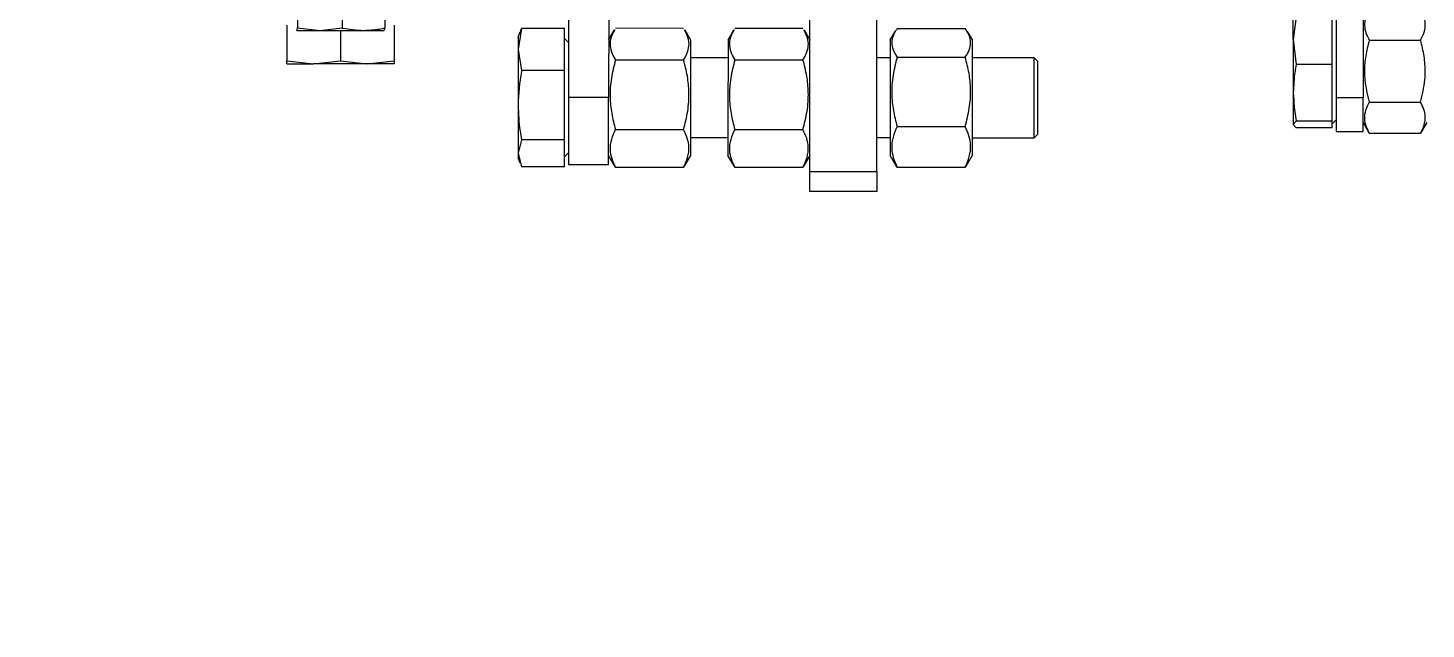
# Model space of a CAD drawing. Header units: millimetres. Extents: x 845401 to 948039, y 511594 to 550263.
# Drawn here: x 909588.1 to 909796.6, y 535897 to 535986.6 of the extents above; entities that cross this region are included whole.
import ezdxf

# ---------------------------------------------------------------- set-up
doc = ezdxf.new("R2010")
doc.units = ezdxf.units.MM
doc.layers.add('00', color=7, linetype='Continuous')
doc.layers.add('1轮廓实线层', color=7, linetype='Continuous')
doc.layers.add('A-剖-0.10mm.......SECT-L01', color=255, linetype='Continuous', lineweight=18)

# ---------------------------------------------------------------- blocks, each defined once
blk = doc.blocks.new('*U100472')
at = {"layer": '1轮廓实线层'}
for p, q in [((-3140.94, 1711.02), (-3150.94, 1711.02)), ((-3150.94, 1711.02), (-3150.94, 1708.02)), ((-3140.94, 1708.02), (-3140.94, 1711.02)), ((-3150.94, 1708.02), (-3140.94, 1708.02)), ((-3150.94, 1708.02), (-3150.94, 1672.02)), ((-3140.94, 1708.02), (-3140.94, 1672.02)), ((-3194.44, 1705.32), (-3193.93, 1707.33)), ((-3194.15, 1706.81), (-3194.44, 1706.02)), ((-3194.44, 1705.32), (-3194.44, 1706.02)), ((-3187.54, 1707.33), (-3193.93, 1707.33)), ((-3187.54, 1707.33), (-3187.54, 1703.31)), ((-3186.94, 1705.26), (-3187.54, 1705.86)), ((-3186.94, 1697.02), (-3186.94, 1707.02)), ((-3186.94, 1707.02), (-3180.94, 1707.02)), ((-3180.08, 1707.14), (-3180.94, 1705.65)), ((-3180.94, 1707.02), (-3180.94, 1697.02)), ((-3179.92, 1707.4), (-3180.08, 1707.12)), ((-3179.92, 1707.4), (-3169.76, 1707.4)), ((-3169.6, 1707.12), (-3169.76, 1707.4)), ((-3168.74, 1705.65), (-3169.6, 1707.14)), ((-3168.74, 1700.96), (-3168.74, 1705.65)), ((-3162.28, 1707.14), (-3163.14, 1705.65)), ((-3163.14, 1700.96), (-3163.14, 1705.65)), ((-3162.12, 1707.4), (-3162.28, 1707.12)), ((-3162.12, 1707.4), (-3151.96, 1707.4)), ((-3151.8, 1707.12), (-3151.96, 1707.4)), ((-3150.94, 1705.65), (-3151.8, 1707.14)), ((-3138.22, 1706.9), (-3138.94, 1705.65)), ((-3138.94, 1700.57), (-3138.94, 1705.65)), ((-3137.92, 1707.36), (-3138.22, 1706.88)), ((-3137.92, 1707.36), (-3127.76, 1707.36)), ((-3127.46, 1706.88), (-3127.76, 1707.36)), ((-3126.74, 1705.65), (-3127.46, 1706.9)), ((-3126.74, 1700.57), (-3126.74, 1705.65)), ((-3193.93, 1703.31), (-3194.44, 1705.32)), ((-3194.44, 1698.15), (-3194.44, 1705.32)), ((-3187.54, 1703.31), (-3193.93, 1703.31)), ((-3187.54, 1703.31), (-3187.54, 1693)), ((-3179.92, 1701.77), (-3169.76, 1701.77)), ((-3163.14, 1703.02), (-3168.74, 1703.02)), ((-3162.12, 1701.77), (-3151.96, 1701.77)), ((-3138.94, 1703.02), (-3140.94, 1703.02)), ((-3137.92, 1701.3), (-3127.76, 1701.3)), ((-3117.54, 1703.02), (-3126.74, 1703.02)), ((-3116.94, 1702.42), (-3117.54, 1703.02)), ((-3117.54, 1697.77), (-3117.54, 1703.02)), ((-3116.94, 1702.42), (-3116.94, 1697.7)), ((-3078.84, 1700.97), (-3078.39, 1701.47)), ((-3073.04, 1701.47), (-3078.39, 1701.47)), ((-3073.04, 1701.47), (-3073.04, 1700.48)), ((-3072.44, 1702.02), (-3068.44, 1702.02)), ((-3072.44, 1697.02), (-3072.44, 1702.02)), ((-3067.51, 1702.26), (-3068.44, 1700.65)), ((-3068.44, 1702.02), (-3068.44, 1697.02)), ((-3067.51, 1702.26), (-3059.87, 1702.26)), ((-3058.94, 1700.65), (-3059.87, 1702.26)), ((-3168.74, 1688.4), (-3168.74, 1700.96)), ((-3163.14, 1688.4), (-3163.14, 1700.96)), ((-3138.94, 1688.4), (-3138.94, 1700.57)), ((-3126.74, 1688.4), (-3126.74, 1700.57)), ((-3078.39, 1700.48), (-3078.84, 1700.97)), ((-3078.84, 1696.25), (-3078.84, 1700.97)), ((-3073.04, 1700.48), (-3078.39, 1700.48)), ((-3072.44, 1700.26), (-3073.04, 1700.86)), ((-3073.04, 1700.48), (-3073.04, 1692.03)), ((-3194.44, 1689.85), (-3194.44, 1698.15)), ((-3117.54, 1691.02), (-3117.54, 1697.77)), ((-3116.94, 1697.7), (-3116.94, 1691.62)), ((-3067.51, 1697.64), (-3059.87, 1697.64)), ((-3186.94, 1684.02), (-3186.94, 1697.02)), ((-3180.94, 1697.02), (-3186.94, 1697.02)), ((-3180.94, 1684.02), (-3180.94, 1697.02)), ((-3078.84, 1688.3), (-3078.84, 1696.25)), ((-3072.44, 1680.02), (-3072.44, 1697.02)), ((-3068.44, 1697.02), (-3072.44, 1697.02)), ((-3068.44, 1680.02), (-3068.44, 1697.02)), ((-3194.44, 1689.85), (-3193.93, 1693)), ((-3187.54, 1693), (-3193.93, 1693)), ((-3187.54, 1693), (-3187.54, 1686.71)), ((-3228.94, 1691.57), (-3224.94, 1692.02)), ((-3228.94, 1692.02), (-3224.94, 1692.02)), ((-3228.94, 1686.22), (-3228.94, 1691.57)), ((-3224.94, 1692.02), (-3220.94, 1691.57)), ((-3216.94, 1692.02), (-3224.94, 1692.02)), ((-3220.94, 1691.57), (-3216.94, 1692.02)), ((-3220.94, 1687.02), (-3220.94, 1691.57)), ((-3216.94, 1692.02), (-3212.94, 1691.57)), ((-3212.94, 1692.02), (-3216.94, 1692.02)), ((-3212.94, 1686.22), (-3212.94, 1691.57)), ((-3179.92, 1691.39), (-3169.76, 1691.39)), ((-3168.74, 1691.02), (-3163.14, 1691.02)), ((-3162.12, 1691.39), (-3151.96, 1691.39)), ((-3140.94, 1691.02), (-3138.94, 1691.02)), ((-3137.92, 1690.96), (-3127.76, 1690.96)), ((-3126.74, 1691.02), (-3117.54, 1691.02)), ((-3117.54, 1691.02), (-3116.94, 1691.62)), ((-3078.84, 1688.3), (-3078.39, 1692.03)), ((-3073.04, 1692.03), (-3078.39, 1692.03)), ((-3073.04, 1692.03), (-3073.04, 1684.57)), ((-3193.93, 1686.71), (-3194.44, 1689.85)), ((-3194.44, 1688.02), (-3194.44, 1689.85)), ((-3187.54, 1688.19), (-3186.94, 1688.79)), ((-3227.45, 1687), (-3227.44, 1687.02)), ((-3227.44, 1687.02), (-3227.32, 1686.65)), ((-3227.44, 1687.02), (-3224.01, 1687.02)), ((-3227.32, 1686.65), (-3224.01, 1687.02)), ((-3224.01, 1687.02), (-3220.7, 1686.65)), ((-3224.01, 1687.02), (-3217.51, 1687.02)), ((-3217.51, 1687.02), (-3214.44, 1687.02)), ((-3214.32, 1686.65), (-3214.44, 1687)), ((-3194.44, 1688.02), (-3194.15, 1687.23)), ((-3194.07, 1687.26), (-3193.93, 1686.71)), ((-3187.54, 1686.71), (-3193.93, 1686.71)), ((-3180.94, 1688.4), (-3180.08, 1686.9)), ((-3169.6, 1686.9), (-3168.74, 1688.4)), ((-3163.14, 1688.4), (-3162.28, 1686.9)), ((-3151.8, 1686.9), (-3150.94, 1688.4)), ((-3138.94, 1688.4), (-3138.22, 1687.14)), ((-3127.46, 1687.14), (-3126.74, 1688.4)), ((-3078.39, 1684.57), (-3078.84, 1688.3)), ((-3078.84, 1688.3), (-3078.84, 1685.02)), ((-3067.51, 1688.4), (-3059.87, 1688.4)), ((-3227.32, 1682.32), (-3227.32, 1686.65)), ((-3220.7, 1682.32), (-3220.7, 1686.65)), ((-3214.32, 1682.32), (-3214.32, 1686.65)), ((-3179.92, 1686.64), (-3169.76, 1686.64)), ((-3162.12, 1686.64), (-3151.96, 1686.64)), ((-3137.92, 1686.68), (-3127.76, 1686.68))]:
    blk.add_line(p, q, dxfattribs=at)
for points, knots in [([(-3179.92, 1701.77), (-3180.15, 1702.26), (-3180.62, 1703.25), (-3180.79, 1704.71), (-3180.54, 1706.11), (-3180.13, 1706.97), (-3179.92, 1707.4)], [0, 0, 0, 0, 0.264605, 0.534951, 0.765343, 1, 1, 1, 1]), ([(-3169.76, 1707.4), (-3169.53, 1706.91), (-3169.06, 1705.92), (-3168.89, 1704.46), (-3169.14, 1703.06), (-3169.55, 1702.2), (-3169.76, 1701.77)], [0, 0, 0, 0, 0.2646047, 0.5349506, 0.7653427, 1, 1, 1, 1]), ([(-3162.12, 1701.77), (-3162.35, 1702.26), (-3162.82, 1703.25), (-3162.99, 1704.71), (-3162.74, 1706.11), (-3162.33, 1706.97), (-3162.12, 1707.4)], [0, 0, 0, 0, 0.2646047, 0.5349506, 0.7653427, 1, 1, 1, 1]), ([(-3151.96, 1707.4), (-3151.73, 1706.91), (-3151.26, 1705.92), (-3151.09, 1704.46), (-3151.34, 1703.06), (-3151.75, 1702.2), (-3151.96, 1701.77)], [0, 0, 0, 0, 0.264605, 0.534951, 0.765343, 1, 1, 1, 1]), ([(-3137.92, 1701.3), (-3138.15, 1701.83), (-3138.62, 1702.89), (-3138.79, 1704.47), (-3138.54, 1705.97), (-3138.13, 1706.9), (-3137.92, 1707.36)], [0, 0, 0, 0, 0.2646021, 0.5349502, 0.7653437, 1, 1, 1, 1]), ([(-3127.76, 1707.36), (-3127.53, 1706.84), (-3127.06, 1705.77), (-3126.89, 1704.2), (-3127.14, 1702.69), (-3127.55, 1701.77), (-3127.76, 1701.3)], [0, 0, 0, 0, 0.264609, 0.53495, 0.765344, 1, 1, 1, 1]), ([(-3194.44, 1698.15), (-3194.39, 1699.44), (-3194.31, 1701.17), (-3194.01, 1702.88), (-3193.93, 1703.31)], [0, 0, 0, 0, 0.746923, 1, 1, 1, 1]), ([(-3179.92, 1691.39), (-3180.15, 1692.29), (-3180.62, 1694.11), (-3180.79, 1696.81), (-3180.54, 1699.39), (-3180.13, 1700.97), (-3179.92, 1701.77)], [0, 0, 0, 0, 0.264604, 0.534944, 0.765337, 1, 1, 1, 1]), ([(-3169.76, 1701.77), (-3169.53, 1700.87), (-3169.06, 1699.05), (-3168.89, 1696.35), (-3169.14, 1693.77), (-3169.55, 1692.19), (-3169.76, 1691.39)], [0, 0, 0, 0, 0.264604, 0.534955, 0.765348, 1, 1, 1, 1]), ([(-3162.12, 1691.39), (-3162.35, 1692.29), (-3162.82, 1694.11), (-3162.99, 1696.81), (-3162.74, 1699.39), (-3162.33, 1700.97), (-3162.12, 1701.77)], [0, 0, 0, 0, 0.2646041, 0.5349435, 0.7653367, 1, 1, 1, 1]), ([(-3151.96, 1701.77), (-3151.73, 1700.87), (-3151.26, 1699.05), (-3151.09, 1696.35), (-3151.34, 1693.77), (-3151.75, 1692.19), (-3151.96, 1691.39)], [0, 0, 0, 0, 0.264604, 0.534955, 0.765348, 1, 1, 1, 1]), ([(-3137.92, 1690.96), (-3138.15, 1691.86), (-3138.62, 1693.67), (-3138.79, 1696.36), (-3138.54, 1698.93), (-3138.13, 1700.51), (-3137.92, 1701.3)], [0, 0, 0, 0, 0.264597, 0.534949, 0.765341, 1, 1, 1, 1]), ([(-3127.76, 1701.3), (-3127.53, 1700.4), (-3127.06, 1698.59), (-3126.89, 1695.9), (-3127.14, 1693.33), (-3127.55, 1691.76), (-3127.76, 1690.96)], [0, 0, 0, 0, 0.264608, 0.534948, 0.765351, 1, 1, 1, 1]), ([(-3067.51, 1697.64), (-3067.72, 1698.04), (-3068.13, 1698.85), (-3068.29, 1700.05), (-3068.06, 1701.2), (-3067.7, 1701.9), (-3067.51, 1702.26)], [0, 0, 0, 0, 0.264601, 0.534946, 0.765344, 1, 1, 1, 1]), ([(-3059.87, 1702.26), (-3059.67, 1701.86), (-3059.25, 1701.05), (-3059.1, 1699.85), (-3059.32, 1698.7), (-3059.69, 1697.99), (-3059.87, 1697.64)], [0, 0, 0, 0, 0.2646069, 0.5349463, 0.7653443, 1, 1, 1, 1]), ([(-3078.84, 1696.25), (-3078.76, 1697.63), (-3078.67, 1699.05), (-3078.4, 1700.44), (-3078.39, 1700.48)], [0, 0, 0, 0, 0.972984, 1, 1, 1, 1]), ([(-3193.93, 1693), (-3193.94, 1693.04), (-3194.25, 1694.74), (-3194.35, 1696.47), (-3194.44, 1698.15)], [0, 0, 0, 0, 0.027008, 1, 1, 1, 1]), ([(-3067.51, 1688.4), (-3067.62, 1688.8), (-3067.93, 1689.94), (-3068.24, 1691.91), (-3068.25, 1694.65), (-3067.78, 1696.53), (-3067.51, 1697.64)], [0, 0, 0, 0, 0.131292, 0.380793, 0.636397, 1, 1, 1, 1]), ([(-3059.87, 1697.64), (-3059.6, 1696.53), (-3059.14, 1694.67), (-3059.14, 1691.93), (-3059.45, 1689.96), (-3059.76, 1688.8), (-3059.87, 1688.4)], [0, 0, 0, 0, 0.363601, 0.612795, 0.868708, 1, 1, 1, 1]), ([(-3078.39, 1692.03), (-3078.46, 1692.38), (-3078.73, 1693.78), (-3078.79, 1695.19), (-3078.84, 1696.25)], [0, 0, 0, 0, 0.253069, 1, 1, 1, 1]), ([(-3228.94, 1692.02), (-3228.94, 1691.94), (-3228.94, 1691.85), (-3228.94, 1691.58), (-3228.94, 1691.57)], [0, 0, 0, 0, 0.973006, 1, 1, 1, 1]), ([(-3212.94, 1691.57), (-3212.94, 1691.58), (-3212.94, 1691.85), (-3212.94, 1691.94), (-3212.94, 1692.02)], [0, 0, 0, 0, 0.026994, 1, 1, 1, 1]), ([(-3180.04, 1686.92), (-3180.3, 1687.4), (-3180.76, 1688.27), (-3180.74, 1689.57), (-3180.4, 1690.59), (-3180.04, 1691.19), (-3179.92, 1691.39)], [0, 0, 0, 0, 0.323215, 0.588349, 0.860634, 1, 1, 1, 1]), ([(-3169.76, 1691.39), (-3169.64, 1691.19), (-3169.29, 1690.6), (-3168.94, 1689.59), (-3168.92, 1688.28), (-3169.39, 1687.4), (-3169.64, 1686.92)], [0, 0, 0, 0, 0.139366, 0.404826, 0.676783, 1, 1, 1, 1]), ([(-3162.24, 1686.92), (-3162.5, 1687.4), (-3162.96, 1688.27), (-3162.94, 1689.57), (-3162.6, 1690.59), (-3162.24, 1691.19), (-3162.12, 1691.39)], [0, 0, 0, 0, 0.323215, 0.588349, 0.860635, 1, 1, 1, 1]), ([(-3151.96, 1691.39), (-3151.84, 1691.19), (-3151.49, 1690.6), (-3151.14, 1689.59), (-3151.12, 1688.28), (-3151.59, 1687.4), (-3151.84, 1686.92)], [0, 0, 0, 0, 0.139366, 0.404826, 0.676783, 1, 1, 1, 1]), ([(-3137.92, 1686.68), (-3138.23, 1687.19), (-3138.74, 1688.06), (-3138.75, 1689.32), (-3138.4, 1690.24), (-3138.04, 1690.78), (-3137.92, 1690.96)], [0, 0, 0, 0, 0.363817, 0.613047, 0.868993, 1, 1, 1, 1]), ([(-3127.76, 1690.96), (-3127.64, 1690.78), (-3127.29, 1690.25), (-3126.94, 1689.33), (-3126.93, 1688.07), (-3127.46, 1687.19), (-3127.76, 1686.68)], [0, 0, 0, 0, 0.131007, 0.38054, 0.636181, 1, 1, 1, 1]), ([(-3220.7, 1686.65), (-3220.67, 1686.66), (-3219.62, 1686.88), (-3218.55, 1686.95), (-3217.51, 1687.02)], [0, 0, 0, 0, 0.026994, 1, 1, 1, 1]), ([(-3217.51, 1687.02), (-3216.71, 1686.98), (-3215.64, 1686.93), (-3214.59, 1686.71), (-3214.32, 1686.65)], [0, 0, 0, 0, 0.7469358, 1, 1, 1, 1]), ([(-3067.51, 1683.78), (-3067.72, 1684.18), (-3068.13, 1684.99), (-3068.29, 1686.19), (-3068.06, 1687.34), (-3067.7, 1688.05), (-3067.51, 1688.4)], [0, 0, 0, 0, 0.264601, 0.534946, 0.765344, 1, 1, 1, 1]), ([(-3059.87, 1688.4), (-3059.67, 1688), (-3059.25, 1687.19), (-3059.1, 1685.99), (-3059.32, 1684.84), (-3059.69, 1684.14), (-3059.87, 1683.78)], [0, 0, 0, 0, 0.264607, 0.534946, 0.765344, 1, 1, 1, 1])]:
    blk.add_open_spline(points, degree=3, knots=knots, dxfattribs=at)
blk = doc.blocks.new('C线')
at = {"xscale": -1, "rotation": 179.9712508777102}
blk.add_blockref('*U100472', (994726.29, 476509.42, 12.69), dxfattribs=at)
blk = doc.blocks.new('BC线平台')
at = {"layer": 'A-剖-0.10mm.......SECT-L01'}
h = blk.add_hatch(dxfattribs=at)
h.set_pattern_fill('CROSS', color=2, scale=50)
h.set_pattern_definition([(0, (691447.87, 341554.85), (317.5, 317.5), [158.75, -476.25]), (90, (691527.24, 341475.47), (-317.5, 317.5), [158.75, -476.25])])
h.paths.add_polyline_path([(786169.72, 367097.04), (791174.13, 367097.04), (791174.13, 370095.42), (786169.72, 370095.42)])

msp = doc.modelspace()

# ---------------------------------------------------------------- block references
at = {"layer": '00'}
for name, p in [('BC线平台', (120688.34, 168041.31, -0.98)), ('C线', (-81869.83, 61162.22))]:
    msp.add_blockref(name, p, dxfattribs=at)

doc.saveas('drawing.dxf')
